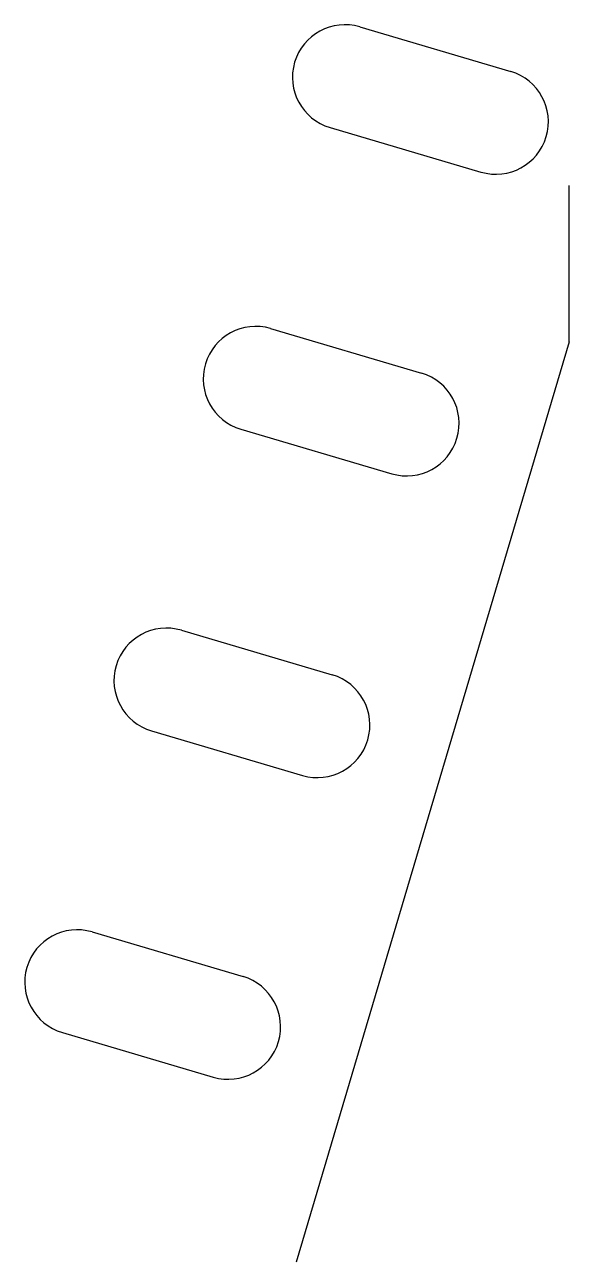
# Model space of a CAD drawing. Extents: x 14.85 to 17.45, y 27 to 32.9.
import ezdxf

# ---------------------------------------------------------------- set-up
doc = ezdxf.new("R2010")
doc.units = 0
doc.header["$LTSCALE"] = 5
doc.header["$MEASUREMENT"] = 0
doc.layers.add('Z0_CUT500', color=4, linetype='Continuous')
doc.layers.add('Z0_TOPCOMP', color=6, linetype='Continuous')

msp = doc.modelspace()

# ---------------------------------------------------------------- linework, layer by layer
at = {"layer": 'Z0_CUT500', "color": 5, "linetype": 'Continuous', "lineweight": 25}
for p, q in [((16.4499, 32.8904), (17.1692, 32.6778)), ((16.3082, 32.4109), (17.0274, 32.1983)), ((16.0247, 31.452), (16.7439, 31.2393)), ((15.883, 30.9725), (16.6022, 30.7599)), ((15.5995, 30.0135), (16.3187, 29.8009)), ((15.4578, 29.534), (16.177, 29.3214)), ((15.1743, 28.575), (15.8935, 28.3624)), ((15.0325, 28.0955), (15.7518, 27.8829))]:
    msp.add_line(p, q, dxfattribs=at)
for centre, start, end in [((16.379, 32.6507), 73.5323, -106.4677), ((17.0983, 32.4381), -106.4677, 73.5323), ((15.9538, 31.2122), 73.5323, -106.4677), ((16.6731, 30.9996), -106.4677, 73.5323), ((15.5286, 29.7737), 73.5323, -106.4677), ((16.2479, 29.5611), -106.4677, 73.5323), ((15.1034, 28.3353), 73.5323, -106.4677), ((15.8226, 28.1227), -106.4677, 73.5323)]:
    msp.add_arc(centre, 0.25, start, end, dxfattribs=at)
at = {"layer": 'Z0_TOPCOMP', "color": 6, "linetype": 'Continuous', "lineweight": 25}
for q in [(17.4478, 32.1345), (16.1462, 27)]:
    msp.add_line((17.4478, 31.3886), q, dxfattribs=at)

doc.saveas('drawing.dxf')
